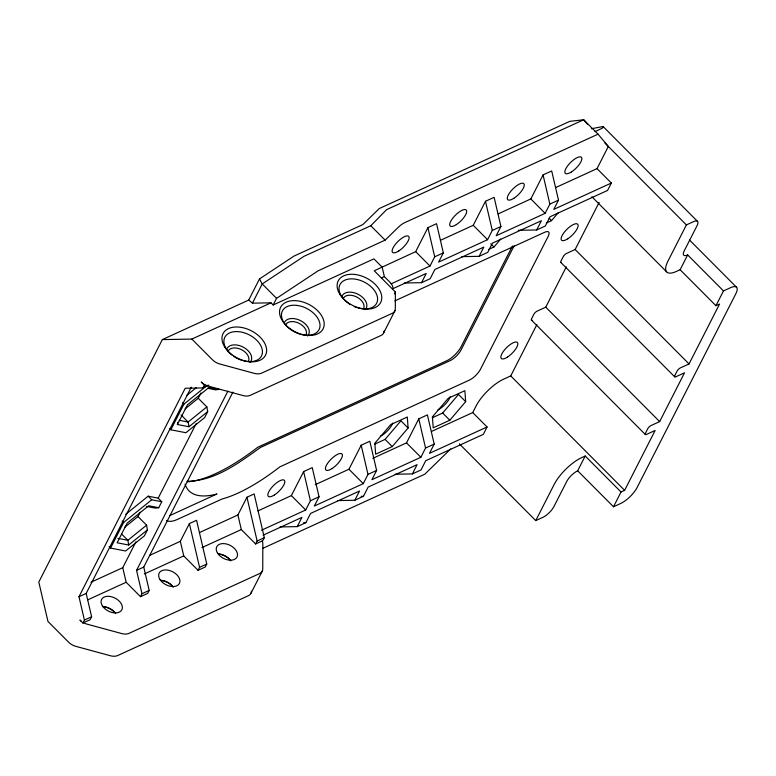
<?xml version="1.0" encoding="UTF-8"?>
<svg xmlns="http://www.w3.org/2000/svg" width="776" height="776" viewBox="0 0 776 776"><rect width="100%" height="100%" fill="white"/><g stroke="black" fill="none" stroke-linecap="round" stroke-linejoin="round"><path stroke-width="1.16" d="M440.623 240.24L473.244 225.302L485.485 201.275L494.128 197.327L500.918 226.505L492.285 230.453L487.57 239.697L438.634 262.094L443.339 252.86L436.548 223.682L427.915 227.63L415.674 251.657L374.245 270.766L395.372 291.999L395.324 308.858A10.835 6.965 27 0 1 392.326 313.3L261.551 373.159A10.835 6.965 27 0 1 254.363 373.382L219.695 363.963A10.835 6.965 27 0 1 212.527 359.841L191.847 339.073L162.339 339.597L38.8 582.058L47.967 621.45L68.647 642.218A10.835 6.965 27 0 0 75.815 646.34L110.483 655.768A10.835 6.965 27 0 0 117.671 655.545L248.446 595.677A10.835 6.965 27 0 0 251.443 591.244M200.974 392.928L198.258 398.263L206.852 406.905L207.696 411.62L188.956 426.742L177.403 424.511L177.733 422.29M81.034 621.033A10.835 6.965 27 0 1 79.938 620.043L82.906 623.021L84.419 620.063L78.977 596.725L185.192 388.262L202.681 387.951L208.851 385.129M78.977 596.725L86.175 593.427L191.294 387.137M140.165 512.276L137.992 516.544L146.586 525.177L147.43 529.892L144.385 535.867L125.644 550.999L110.58 548.079L123.626 522.471L151.737 499.783L161.786 501.732L158.74 507.708L155.287 508.105L146.354 506.379M207.696 411.62L204.651 417.595L185.91 432.717L170.836 429.797L183.893 404.189L207.318 385.284M177.403 424.511L187.404 404.878L208.957 387.486L219.007 389.426L215.553 389.833L207.735 388.32M202.681 387.951L204.835 384.702M162.339 339.597L248.708 300.06L259.465 278.953L293.988 256.09L362.848 224.574L379.289 208.54L569.807 121.337L583.717 119.776L598.044 134.17L608.335 146.46L597.035 168.635L555.752 187.53M86.175 593.427L91.617 616.774L90.103 619.733L82.906 623.021M248.708 300.06L252.433 303.164L262.23 283.948L303.862 256.381L370.792 225.748L386.632 209.627L583.717 119.776L587.393 124.16M91.005 582.223L122.763 567.683L135.887 541.929M161.786 501.732L158.197 498.134L196.124 423.706M122.763 567.683L126.158 582.272L140.485 596.666L141.989 593.708L136.557 570.37L227.911 391.075M252.433 303.164L271.018 302.834L273.162 304.987L276.557 298.333L318.189 270.775L385.119 240.133L398.36 227.242A10.835 3.764 -44.9 0 1 404.548 222.741L598.044 134.17M136.557 570.37L143.754 567.072L232.907 392.103M143.754 567.072L149.186 590.42L147.683 593.378L140.485 596.666M180.333 541.328L189.373 523.587L196.571 520.298L206.765 564.065L205.252 567.013L198.055 570.312L183.737 555.917L180.333 541.328L149.671 555.364M198.055 570.312L199.568 567.353L206.765 564.065M237.912 514.973L246.952 497.232L254.15 493.934L264.335 537.7L262.831 540.659L255.634 543.957L241.307 529.562L237.912 514.973L199.577 532.52M255.634 543.957L257.137 540.998L264.335 537.7M257.913 510.918L291.378 495.602L303.62 471.575L312.253 467.618L319.052 496.795L314.338 506.039L363.275 483.642L367.989 474.398L376.622 470.44L369.832 441.263L361.189 445.22L348.948 469.247L315.24 484.68M394.392 293.92L395.372 291.999M251.085 593.068L262.385 570.893M383.674 332.865L394.965 310.681M279.971 526.933L297.227 526.623L301.942 517.388L263.074 535.178M261.444 530.25L305.705 509.997L310.41 500.753L319.052 496.795M404.267 282.998L421.523 282.687L426.228 273.443L392.763 288.759M391.133 283.841L430.001 266.052L434.705 256.808L443.339 252.86M297.227 526.623L305.86 522.675L310.575 513.431L359.511 491.033L354.807 500.268L337.55 500.578M461.836 256.633L479.102 256.332L483.807 247.088L434.87 269.495L430.156 278.73L421.523 282.687M354.807 500.268L363.44 496.32L368.144 487.076L417.09 464.669L412.376 473.913L395.12 474.223M376.622 470.44L371.917 479.684L420.854 457.277L425.558 448.043L434.201 444.085L427.401 414.908L418.768 418.865L406.527 442.883L372.81 458.325M500.918 226.505L496.213 235.739L545.15 213.342L549.854 204.098L558.497 200.15L551.697 170.972L543.064 174.92L530.823 198.947L498.192 213.885M512.461 245.953L461.06 346.824A14.075 4.898 -44.9 0 1 446.811 360.714L257.719 447.277A125.091 43.505 -44.9 0 1 187.356 481.77M514.09 245.885L461.051 349.966A10.835 3.764 -44.9 0 1 450.09 360.656L260.474 447.451C238.775 462.971 214.904 481.139 187.064 481.285M518.261 230.297L536.672 229.968L541.386 220.733L492.44 243.131L487.735 252.375L479.102 256.332M434.201 444.085L429.487 453.329L487.066 426.975L472.739 412.58L431.456 431.475M558.497 200.15L553.783 209.384L611.362 183.029L597.035 168.635M472.739 412.58L476.125 405.926A27.073 9.419 -44.9 0 1 503.537 379.212L510.734 375.914L536.885 324.591M532.084 320.168A3.249 1.125 -44.9 0 1 531.579 318.761L533.84 314.329A3.249 1.125 -44.9 0 1 537.128 311.118L545.761 307.17L566.296 266.866M561.465 262.511A3.249 1.125 -44.9 0 1 560.961 261.105L563.211 256.672A3.249 1.125 -44.9 0 1 566.509 253.461L575.142 249.503L599.111 202.458M487.066 426.975L483.303 434.366L425.723 460.721L421.019 469.955L412.376 473.913M611.362 183.029L607.589 190.421L550.019 216.776L545.305 226.02L536.672 229.968M459.373 443.853L535.75 520.589L554.21 484.37A27.073 9.419 -44.9 0 1 581.612 457.656L585.211 456.007L621.033 491.994L624.632 490.345L655.138 430.467L646.505 434.424A3.249 1.125 -44.9 0 1 645.477 433.192L647.727 428.759A3.249 1.125 -44.9 0 1 651.025 425.549L659.658 421.601L684.519 372.81L675.877 376.767A3.249 1.125 -44.9 0 1 674.848 375.535L677.108 371.103A3.249 1.125 -44.9 0 1 680.397 367.892L689.039 363.934L719.546 304.066L715.947 305.705L680.125 269.728L676.536 271.377A27.073 9.419 -44.9 0 1 667.952 261.124L686.411 224.904L693.608 221.616A10.835 3.764 -44.9 0 1 697.042 225.709L684.228 250.842A10.835 3.764 -44.9 0 0 687.662 254.945L723.475 290.922L730.672 287.634A16.247 5.645 -44.9 0 1 735.823 293.774L637.135 487.454A16.247 5.645 -44.9 0 1 620.693 503.478L613.496 506.777L577.683 470.79L585.211 456.007M680.125 269.728L687.662 254.945M613.496 506.777L621.033 491.994M715.947 305.705L723.475 290.922M488.754 249.377L493.943 247.001L500.733 239.037M546.323 223.022L551.523 220.646L558.313 212.682M374.701 444.144L385.09 439.391L400.93 420.805L408.098 428.003L392.249 446.588L375.632 454.193L374.856 443.212L390.697 424.627L407.313 417.022L408.098 428.003M432.28 417.789L442.66 413.036L458.509 394.45L465.668 401.648L449.828 420.233L433.202 427.838L432.426 416.858L448.276 398.272L464.892 390.667L465.668 401.648M450.749 448.897L424.782 474.204L263.171 548.186M186.87 395.304L196.241 387.738M185.134 408.855L198.258 398.263M206.852 406.905L188.112 422.028L179.178 420.291M125.664 514.333L148.158 496.184L158.197 498.134M124.868 527.127L137.992 516.544M146.586 525.177L127.846 540.3L117.797 538.35M158.74 507.708L148.691 505.758L127.138 523.15L117.137 542.783L128.69 545.024L147.43 529.892M595.037 131.6L602.399 128.137L603.088 126.498L591.438 128.738M191.847 339.073L271.018 302.834M273.162 304.987L373.925 258.864L382.161 267.148L384.372 276.625L389.998 282.28A10.835 6.965 27 0 1 392.957 288.332M381.404 277.983L384.372 276.625M394.839 300.875L544.762 232.237A10.835 3.764 -44.9 0 1 548.186 236.34L480.392 369.395A10.835 3.764 -44.9 0 1 469.431 380.085L279.816 466.88A121.842 42.37 -44.9 0 1 221.984 499.026L177.791 519.26A32.495 11.3 -44.9 0 1 166.549 520.424M87.824 599.819L126.158 582.272M144.307 573.968L183.737 555.917M201.886 547.613L241.307 529.562M84.419 620.063L91.617 616.774M141.989 593.708L149.186 590.42M535.75 520.589L542.948 517.301A10.835 3.764 -44.9 0 0 553.909 506.612L566.722 481.479A10.835 3.764 -44.9 0 1 577.683 470.79M361.141 496.359L363.44 496.32M303.561 522.714L305.86 522.675M603.088 126.498L697.595 221.451M604.96 143.075L686.411 224.904M689.641 240.153L736.657 287.382M591.884 196.745L666.565 271.784M530.823 198.947L545.15 213.342M549.136 218.25L551.523 220.646M575.142 249.503L689.039 363.934M560.786 262.385L674.683 376.816M473.244 225.302L487.57 239.697M490.762 243.8L493.943 247.001M545.761 307.17L659.658 421.601M531.414 320.042L645.302 434.473M415.674 251.657L430.001 266.052M370.792 225.748L385.119 240.133M510.734 375.914L624.632 490.345M442.66 413.036L449.828 420.233M276.557 298.333L262.23 283.948L259.465 278.953M406.527 442.883L420.854 457.277M385.09 439.391L392.249 446.588M348.948 469.247L363.275 483.642M204.195 384.993L201.226 382.015A10.835 6.965 27 0 0 208.395 386.138L243.063 395.566A10.835 6.965 27 0 0 250.25 395.343L381.026 335.475A10.835 6.965 27 0 0 384.023 331.032M291.378 495.602L305.705 509.997M182.457 402.754L183.893 404.189M181.07 414.956L188.112 422.028L188.956 426.742M169.411 428.362L170.836 429.797M148.158 496.184L151.737 499.783M122.191 521.026L123.626 522.471M121.589 534.024L127.846 540.3L128.69 545.024M109.144 546.634L110.58 548.079M543.064 174.92L549.854 204.098M485.485 201.275L492.285 230.453M427.915 227.63L434.705 256.808M418.768 418.865L425.558 448.043M361.189 445.22L367.989 474.398M303.62 471.575L310.41 500.753M246.952 497.232L257.137 540.998M189.373 523.587L199.568 567.353M392.637 423.065A11.368 3.958 -44.9 0 1 380.356 436.17M450.206 396.701A11.368 3.958 -44.9 0 1 437.936 409.815M83.556 622.73A10.835 6.965 27 0 0 87.116 624.166L121.783 633.585A10.835 6.965 27 0 0 128.971 633.371L259.747 573.503A10.835 6.965 27 0 0 262.744 569.06L262.821 543.733A10.835 6.965 27 0 0 262.181 540.959M227.979 351.412A11.368 7.314 27 0 1 241.055 349.452A11.368 7.314 27 0 1 248.562 361.044M103.703 606.677A11.368 7.314 27 0 1 115.682 613.564M226.767 349.016A13.541 8.701 27 0 1 243.906 347.502A13.541 8.701 27 0 1 249.998 362.373M341.915 296.306A13.541 8.701 27 0 1 359.055 294.783A13.541 8.701 27 0 1 365.147 309.653M284.346 322.661A13.541 8.701 27 0 1 301.486 321.138A13.541 8.701 27 0 1 307.577 336.018M102.432 606.58A13.541 8.701 27 0 1 114.683 612.312M161.088 580.341A13.541 8.701 27 0 1 172.262 585.958M218.657 553.986A13.541 8.701 27 0 1 229.832 559.593M161.282 580.322A11.368 7.314 27 0 1 173.261 587.209M285.549 325.057A11.368 7.314 27 0 1 298.624 323.097A11.368 7.314 27 0 1 306.132 334.679M343.128 298.702A11.368 7.314 27 0 1 356.203 296.742A11.368 7.314 27 0 1 363.711 308.324M218.851 553.967A11.368 7.314 27 0 1 230.841 560.854M231.791 354.942A20.574 13.231 27 0 1 231.859 332.128A20.574 13.231 27 0 1 261.522 347.241A20.574 13.231 27 0 1 243.121 360.714M242.112 360.413A20.574 13.231 27 0 1 233.479 356.203M299.691 334.058A20.574 13.231 27 0 1 284.404 308.344A20.574 13.231 27 0 1 317.636 318.005A20.574 13.231 27 0 1 300.69 334.349M350.422 304.648A20.574 13.231 27 0 1 344.942 280.117A20.574 13.231 27 0 1 376.224 293.483A20.574 13.231 27 0 1 358.269 307.994M357.261 307.703A20.574 13.231 27 0 1 354.254 306.598M169.527 515.497A32.495 11.3 -44.9 0 0 172.776 514.216L216.97 493.982A121.842 42.37 -44.9 0 1 185.057 484.059M274.462 494.923A11.368 3.958 -44.9 0 0 284.462 480.383A11.368 3.958 -44.9 0 0 270.048 489.656A11.368 3.958 -44.9 0 0 274.462 494.923M332.031 468.568A11.368 3.958 -44.9 0 0 342.041 454.028A11.368 3.958 -44.9 0 0 327.627 463.301A11.368 3.958 -44.9 0 0 332.031 468.568M507.485 357.076A11.368 3.958 -44.9 0 0 517.485 342.546A11.368 3.958 -44.9 0 0 503.071 351.809A11.368 3.958 -44.9 0 0 507.485 357.076M567.751 238.804A11.368 3.958 -44.9 0 0 577.751 224.264A11.368 3.958 -44.9 0 0 563.337 233.537A11.368 3.958 -44.9 0 0 567.751 238.804M398.757 250.978A11.368 3.958 -44.9 0 0 408.758 236.447A11.368 3.958 -44.9 0 0 394.344 245.711A11.368 3.958 -44.9 0 0 398.757 250.978M456.327 224.623A11.368 3.958 -44.9 0 0 466.337 210.092A11.368 3.958 -44.9 0 0 451.913 219.356A11.368 3.958 -44.9 0 0 456.327 224.623M513.906 198.268A11.368 3.958 -44.9 0 0 523.907 183.737A11.368 3.958 -44.9 0 0 509.493 193.001A11.368 3.958 -44.9 0 0 513.906 198.268M571.476 171.913A11.368 3.958 -44.9 0 0 581.486 157.373A11.368 3.958 -44.9 0 0 567.072 166.646A11.368 3.958 -44.9 0 0 571.476 171.913M102.471 605.988A11.368 7.314 27 0 0 120.93 611.003A11.368 7.314 27 0 0 111.734 596.812A11.368 7.314 27 0 0 102.471 605.988M160.04 579.633A11.368 7.314 27 0 0 178.509 584.648A11.368 7.314 27 0 0 169.314 570.457A11.368 7.314 27 0 0 160.04 579.633M217.619 553.278A11.368 7.314 27 0 0 236.088 558.293A11.368 7.314 27 0 0 226.893 544.102A11.368 7.314 27 0 0 217.619 553.278M224.924 347.299A23.823 15.316 27 0 0 263.617 357.814A23.823 15.316 27 0 0 244.343 328.073A23.823 15.316 27 0 0 224.924 347.299M282.493 320.944A23.823 15.316 27 0 0 321.186 331.459A23.823 15.316 27 0 0 301.922 301.719A23.823 15.316 27 0 0 282.493 320.944M340.072 294.589A23.823 15.316 27 0 0 378.766 305.104A23.823 15.316 27 0 0 359.501 275.364A23.823 15.316 27 0 0 340.072 294.589"/></g></svg>
